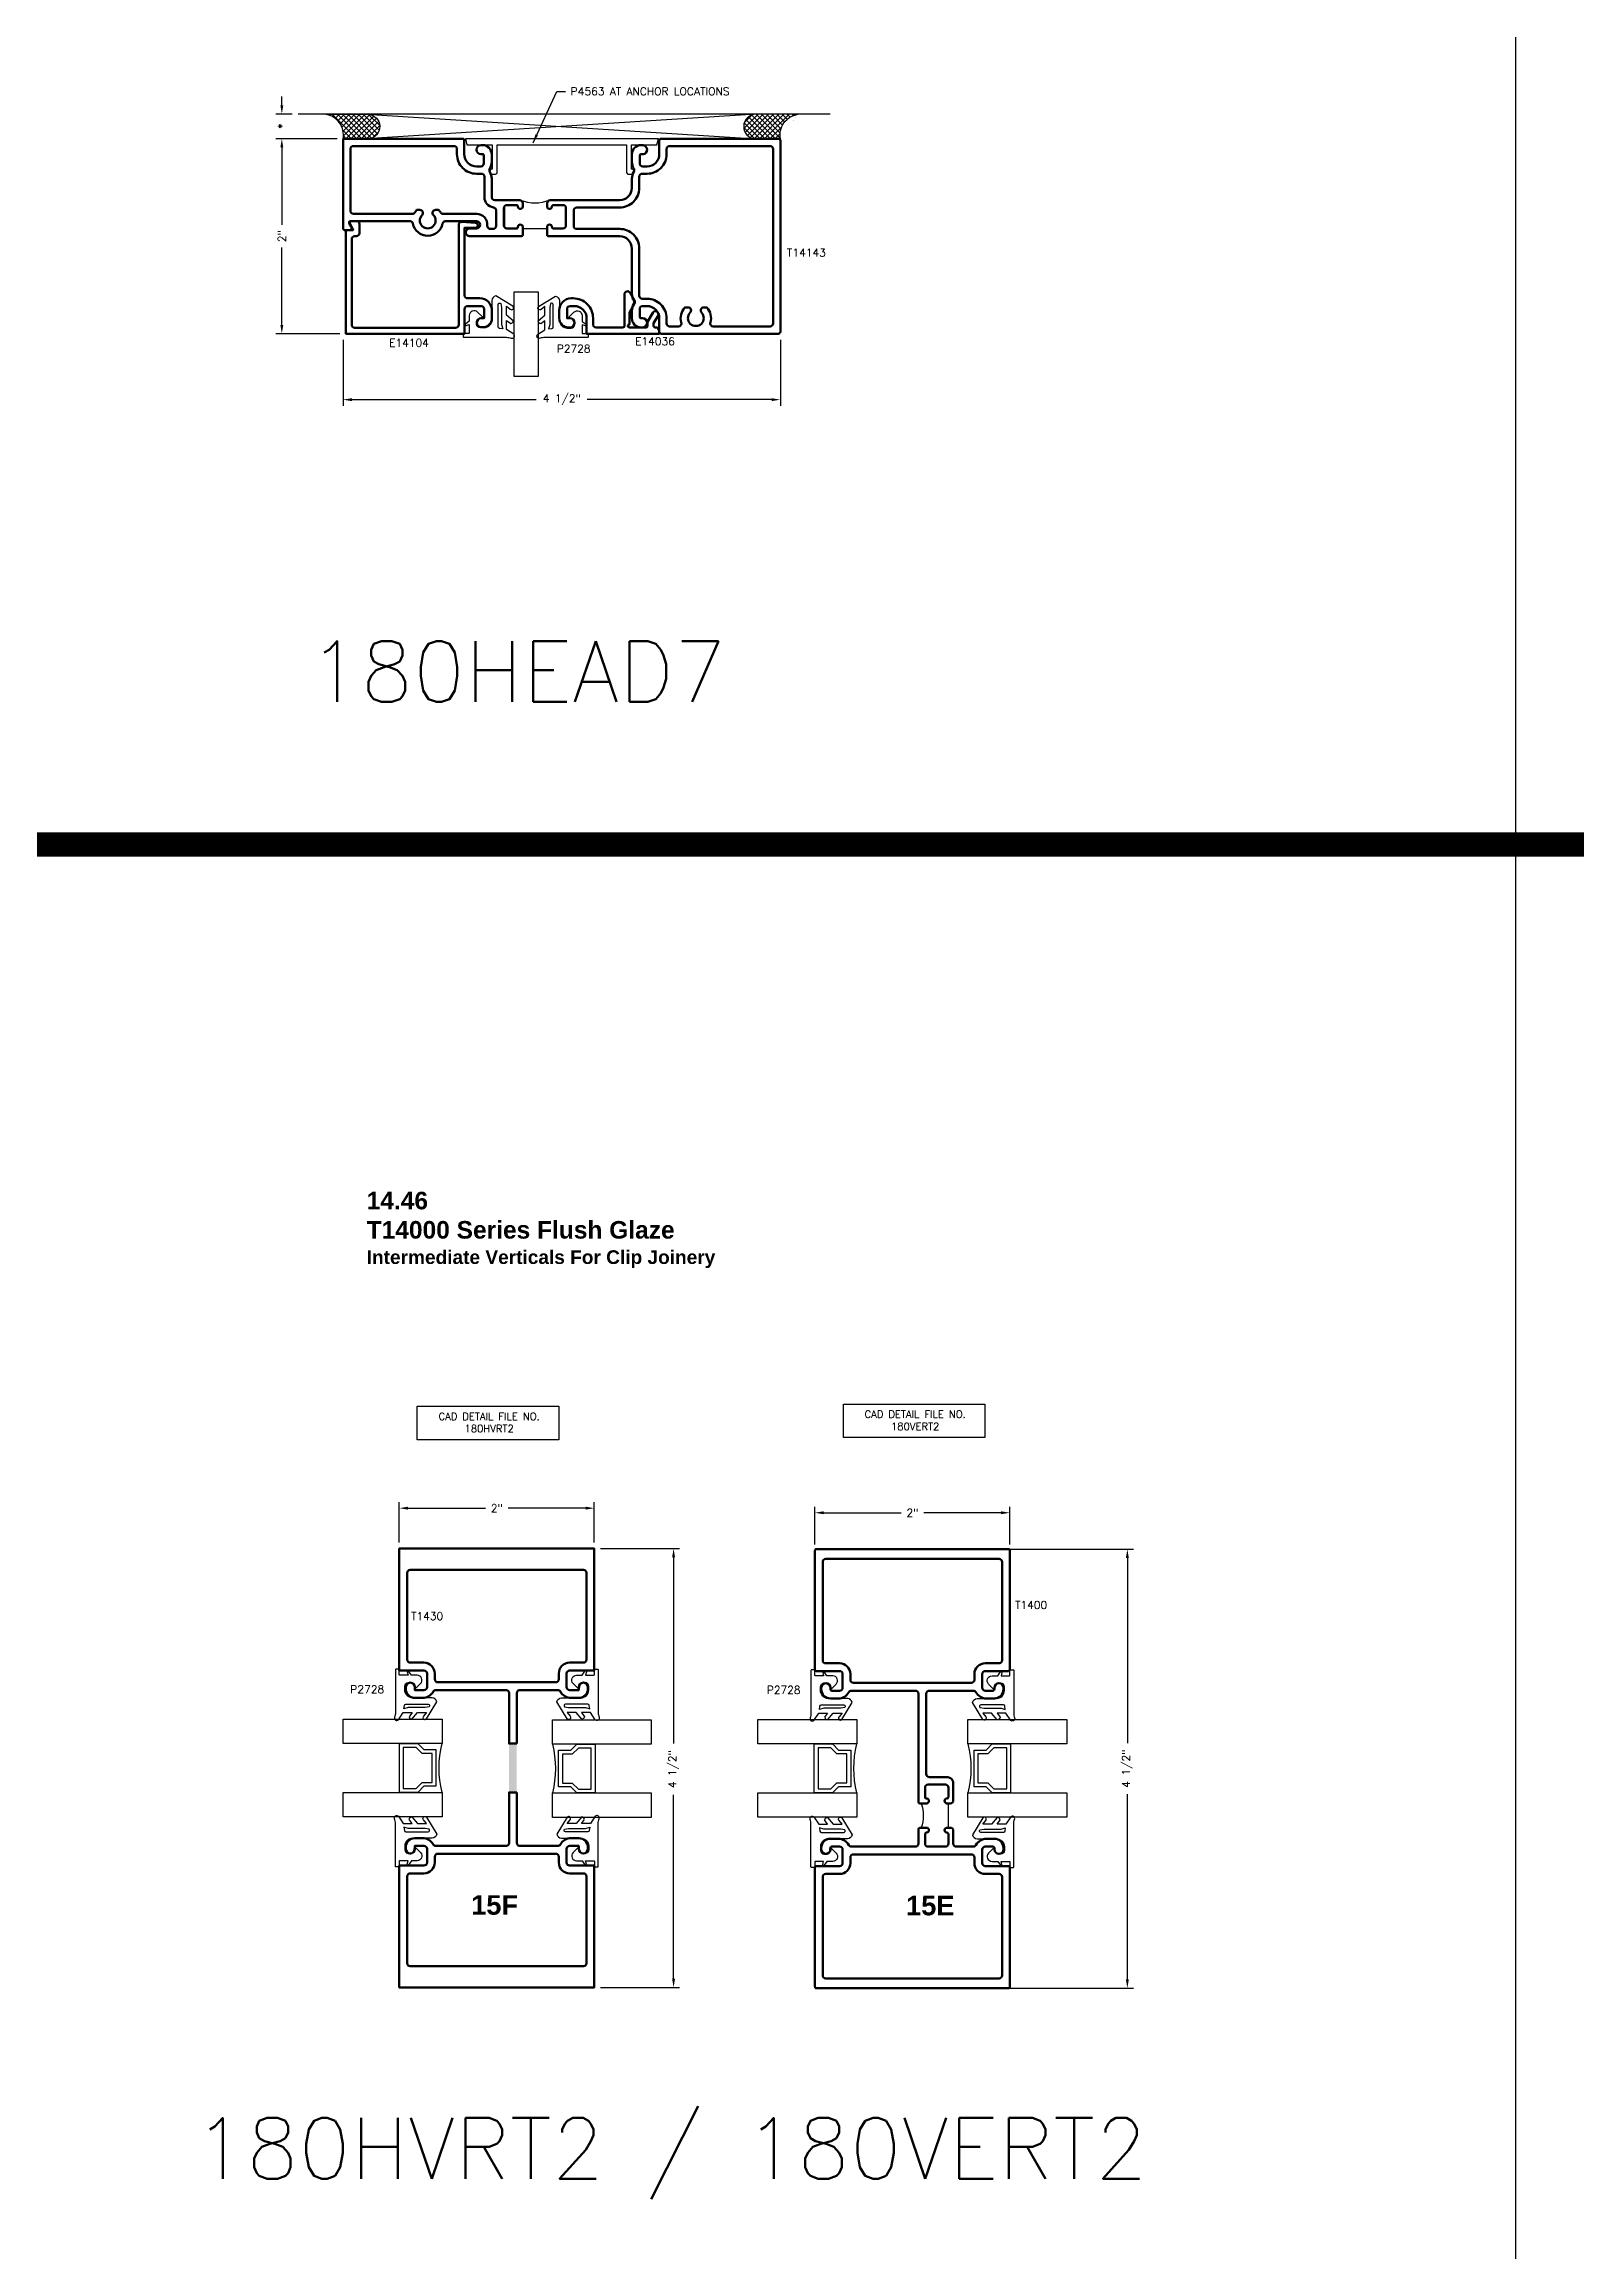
# Model space of a CAD drawing. Extents: x 0 to 152, y -15 to 75.
# Drawn here: x 15.97 to 31.69, y 30.45 to 53.08 of the extents above; entities that cross this region are included whole.
import ezdxf

# ---------------------------------------------------------------- set-up
doc = ezdxf.new("R2010")
doc.units = 0
doc.header["$MEASUREMENT"] = 0
doc.header["$PDMODE"] = 3
doc.layers.get('DEFPOINTS').update_dxf_attribs({"linetype": 'CONTINUOUS'})
for name, color, linetype in [('R-ANNO-DIMS', 3, 'CONTINUOUS'), ('R-ANNO-TEXT', 6, 'CONTINUOUS'), ('R-Det1', 4, 'CONTINUOUS'), ('R-Det2', 2, 'CONTINUOUS'), ('R-DET3', 5, 'CONTINUOUS'), ('R-OTLN', 1, 'CONTINUOUS'), ('R-PAT1', 5, 'CONTINUOUS'), ('TITLE', 7, 'CONTINUOUS')]:
    doc.layers.add(name, color=color, linetype=linetype)
doc.styles.get("Standard").update_dxf_attribs({"font": 'simplex'})
doc.dimstyles.new('1X', dxfattribs={"dimtxt": 0.08, "dimasz": 0.09, "dimexe": 0.0625, "dimexo": 0.0625, "dimgap": 0.062, "dimtad": 0, "dimdec": 5, "dimzin": 4, "dimdsep": 46, "dimlunit": 5, "dimtxsty": 'Standard', "dimcen": 0, "dimclrd": 256, "dimclre": 256, "dimclrt": 256, "dimadec": 0, "dimazin": 1, "dimtfac": 1, "dimtdec": 5, "dimtofl": 0, "dimtmove": 0, "dimatfit": 3, "dimfxl": 1, "dimfrac": 2, "dimtolj": 1, "dimtzin": 4, "dimarcsym": 0})
pattern_1 = [(45, (17.42474, 46.176546), (-0.0265165, 0.0265165), []), (135, (17.42474, 46.176546), (-0.0265165, -0.0265165), [])]

# ---------------------------------------------------------------- blocks, each defined once
blk = doc.blocks.new('*D24')
at = {"layer": 'DEFPOINTS', "color": 0}
for p in [(18.41, 52.114), (19.038, 52.114), (19.067, 50.115)]:
    blk.add_point(p, dxfattribs=at)
at = {"layer": 'R-ANNO-DIMS', "lineweight": -2}
for p, q in [((18.976, 52.114), (18.348, 52.114)), ((18.41, 52.024), (18.41, 51.23)), ((18.41, 50.205), (18.41, 50.999)), ((19.004, 50.115), (18.348, 50.115))]:
    blk.add_line(p, q, dxfattribs=at)
at = {"layer": 'R-ANNO-DIMS'}
for points in [[(18.395, 52.024), (18.425, 52.024), (18.41, 52.114)], [(18.395, 50.205), (18.425, 50.205), (18.41, 50.115)]]:
    blk.add_solid(points, dxfattribs=at)
at = {"layer": 'R-ANNO-DIMS', "insert": (18.41, 51.114), "char_height": 0.08, "attachment_point": 5, "rotation": 90}
blk.add_mtext('\\A1;2"', dxfattribs=at)
blk = doc.blocks.new('*D23')
at = {"layer": 'DEFPOINTS', "color": 0}
for p in [(19.038, 50.115), (23.523, 50.114), (19.038, 49.439)]:
    blk.add_point(p, dxfattribs=at)
at = {"layer": 'R-ANNO-DIMS', "lineweight": -2}
for p, q in [((19.038, 50.052), (19.038, 49.377)), ((23.523, 50.052), (23.523, 49.377)), ((19.128, 49.439), (21.019, 49.439)), ((23.433, 49.439), (21.543, 49.439))]:
    blk.add_line(p, q, dxfattribs=at)
at = {"layer": 'R-ANNO-DIMS'}
for points in [[(19.128, 49.454), (19.128, 49.424), (19.038, 49.439)], [(23.433, 49.454), (23.433, 49.424), (23.523, 49.439)]]:
    blk.add_solid(points, dxfattribs=at)
at = {"layer": 'R-ANNO-DIMS', "insert": (21.281, 49.439), "char_height": 0.08, "attachment_point": 5}
blk.add_mtext('\\A1;4 1/2"', dxfattribs=at)
blk = doc.blocks.new('*D25')
at = {"layer": 'DEFPOINTS', "color": 0}
for p in [(18.577, 52.367), (18.41, 52.114), (19.038, 52.114)]:
    blk.add_point(p, dxfattribs=at)
at = {"layer": 'R-ANNO-DIMS', "lineweight": -2}
for p, q in [((18.41, 52.457), (18.41, 52.547)), ((18.515, 52.367), (18.348, 52.367)), ((18.976, 52.114), (18.348, 52.114)), ((18.41, 52.024), (18.41, 51.934))]:
    blk.add_line(p, q, dxfattribs=at)
at = {"layer": 'R-ANNO-DIMS'}
for points in [[(18.395, 52.457), (18.425, 52.457), (18.41, 52.367)], [(18.395, 52.024), (18.425, 52.024), (18.41, 52.114)]]:
    blk.add_solid(points, dxfattribs=at)
at = {"layer": 'R-ANNO-DIMS', "insert": (18.41, 52.241), "char_height": 0.08, "attachment_point": 5, "rotation": 90}
blk.add_mtext('\\A1;*', dxfattribs=at)
blk = doc.blocks.new('*D41')
at = {"layer": 'DEFPOINTS', "color": 0}
for p in [(21.615, 38.075), (19.615, 37.661), (21.615, 37.661)]:
    blk.add_point(p, dxfattribs=at)
at = {"layer": 'R-ANNO-DIMS', "lineweight": -2}
for p, q in [((19.615, 37.724), (19.615, 38.137)), ((19.705, 38.075), (20.5, 38.075)), ((21.525, 38.075), (20.73, 38.075)), ((21.615, 37.724), (21.615, 38.137))]:
    blk.add_line(p, q, dxfattribs=at)
at = {"layer": 'R-ANNO-DIMS'}
for points in [[(19.705, 38.09), (19.705, 38.06), (19.615, 38.075)], [(21.525, 38.09), (21.525, 38.06), (21.615, 38.075)]]:
    blk.add_solid(points, dxfattribs=at)
at = {"layer": 'R-ANNO-DIMS', "insert": (20.615, 38.075), "char_height": 0.08, "attachment_point": 5}
blk.add_mtext('\\A1;2"', dxfattribs=at)
blk = doc.blocks.new('*D42')
at = {"layer": 'DEFPOINTS', "color": 0}
for p in [(21.615, 37.661), (21.615, 33.161), (22.428, 33.161)]:
    blk.add_point(p, dxfattribs=at)
at = {"layer": 'R-ANNO-DIMS', "lineweight": -2}
for p, q in [((21.677, 37.661), (22.49, 37.661)), ((22.428, 37.571), (22.428, 35.661)), ((22.428, 33.251), (22.428, 35.137)), ((21.677, 33.161), (22.49, 33.161))]:
    blk.add_line(p, q, dxfattribs=at)
at = {"layer": 'R-ANNO-DIMS'}
for points in [[(22.413, 37.571), (22.443, 37.571), (22.428, 37.661)], [(22.413, 33.251), (22.443, 33.251), (22.428, 33.161)]]:
    blk.add_solid(points, dxfattribs=at)
at = {"layer": 'R-ANNO-DIMS', "insert": (22.428, 35.399), "char_height": 0.08, "attachment_point": 5, "rotation": 90}
blk.add_mtext('\\A1;4 1/2"', dxfattribs=at)
blk = doc.blocks.new('P2728 gasket')
at = {"layer": 'R-Det2'}
blk.add_lwpolyline([(86.461, 33.362), (86.567, 33.537, 0.301952), (86.52, 33.577), (86.32, 33.577, -0.414214), (86.24, 33.657), (86.24, 33.695, -0.388879), (86.276, 33.735), (86.292, 33.736, -0.440011), (86.336, 33.696), (86.336, 33.682, 0.668179), (86.353, 33.675), (86.401, 33.724, 0.668179), (86.366, 33.809), (86.307, 33.809), (86.279, 33.849, 0.836323), (86.264, 33.842), (86.273, 33.809), (86.189, 33.809, -0.414214), (86.183, 33.815), (86.183, 33.865, 0.414214), (86.177, 33.871), (86.149, 33.871, 0.414214), (86.143, 33.865), (86.143, 33.427, -0.083245), (86.135, 33.378), (86.135, 33.378)], format="xyb", dxfattribs=at)
at = {"layer": 'R-Det2', "lineweight": 25}
blk.add_lwpolyline([(86.235, 33.499, -0.372312), (86.249, 33.512), (86.48, 33.512, -0.668179), (86.49, 33.486), (86.448, 33.478), (86.274, 33.478), (86.23, 33.465)], format="xyb", close=True, dxfattribs=at)
at = {"layer": 'R-Det2'}
for points in [[(86.174, 33.352), (86.223, 33.426), (86.314, 33.426), (86.283, 33.384)], [(86.313, 33.359), (86.371, 33.426), (86.462, 33.426), (86.431, 33.388)]]:
    blk.add_lwpolyline(points, dxfattribs=at)
at = {"layer": 'R-Det2', "ltscale": 0.1}
for centre, radius, start, end in [((86.157, 33.369), 0.0237, 157.7655, 314.5007), ((86.313, 33.388), 0.0297, 188.4603, 270), ((86.446, 33.375), 0.0199, 139.7022, 319.7022)]:
    blk.add_arc(centre, radius, start, end, dxfattribs=at)
blk = doc.blocks.new('*D146')
at = {"layer": 'DEFPOINTS', "color": 0}
for p in [(25.877, 38.028), (23.877, 37.64), (25.877, 37.64)]:
    blk.add_point(p, dxfattribs=at)
at = {"layer": 'R-ANNO-DIMS', "lineweight": -2}
for p, q in [((23.877, 37.703), (23.877, 38.09)), ((23.967, 38.028), (24.762, 38.028)), ((25.787, 38.028), (24.993, 38.028)), ((25.877, 37.703), (25.877, 38.09))]:
    blk.add_line(p, q, dxfattribs=at)
at = {"layer": 'R-ANNO-DIMS'}
for points in [[(23.967, 38.043), (23.967, 38.013), (23.877, 38.028)], [(25.787, 38.043), (25.787, 38.013), (25.877, 38.028)]]:
    blk.add_solid(points, dxfattribs=at)
at = {"layer": 'R-ANNO-DIMS', "insert": (24.877, 38.028), "char_height": 0.08, "attachment_point": 5}
blk.add_mtext('\\A1;2"', dxfattribs=at)
blk = doc.blocks.new('*D147')
at = {"layer": 'DEFPOINTS', "color": 0}
for p in [(25.8, 37.655), (25.8, 33.155), (27.082, 33.155)]:
    blk.add_point(p, dxfattribs=at)
at = {"layer": 'R-ANNO-DIMS', "lineweight": -2}
for p, q in [((25.862, 37.655), (27.144, 37.655)), ((27.082, 37.565), (27.082, 35.667)), ((27.082, 33.245), (27.082, 35.143)), ((25.862, 33.155), (27.144, 33.155))]:
    blk.add_line(p, q, dxfattribs=at)
at = {"layer": 'R-ANNO-DIMS'}
for points in [[(27.067, 37.565), (27.097, 37.565), (27.082, 37.655)], [(27.067, 33.245), (27.097, 33.245), (27.082, 33.155)]]:
    blk.add_solid(points, dxfattribs=at)
at = {"layer": 'R-ANNO-DIMS', "insert": (27.082, 35.405), "char_height": 0.08, "attachment_point": 5, "rotation": 90}
blk.add_mtext('\\A1;4 1/2"', dxfattribs=at)

msp = doc.modelspace()

# ---------------------------------------------------------------- hatches: boundary and pattern name
at = {"layer": 'R-PAT1'}
h = msp.add_hatch(dxfattribs=at)
h.set_pattern_fill('ANSI37', color=256, scale=0.3, style=0)
h.set_pattern_definition(pattern_1)
edge = h.paths.add_edge_path()
edge.add_line((18.8602577, 52.363921), (19.2889011, 52.363921))
edge.add_arc((19.2889011, 52.2381452), 0.1257757, -87.46272372, 89.9999926, ccw=False)
edge.add_line((19.2944691, 52.1124928), (19.0382786, 52.1140578))
edge.add_arc((18.8277808, 52.1524329), 0.2139673, 349.66809908, 441.2696477)
h = msp.add_hatch(dxfattribs=at)
h.set_pattern_fill('ANSI37', color=256, scale=0.3, style=0)
h.set_pattern_definition(pattern_1)
edge = h.paths.add_edge_path()
edge.add_line((23.7012996, 52.363921), (23.2726562, 52.363921))
edge.add_arc((23.2726562, 52.2381452), 0.1257757, 90.0000074, 267.46272372)
edge.add_line((23.2670882, 52.1124928), (23.5232786, 52.1140578))
edge.add_arc((23.7337765, 52.1524329), 0.2139673, 98.7303523, 190.33190092, ccw=False)
msp.add_hatch(color=256, dxfattribs=at).paths.add_polyline_path([(20.8199471, 35.6613544), (20.7399471, 35.6613544), (20.7399471, 35.1613544), (20.8199471, 35.1613544)])

# ---------------------------------------------------------------- linework, layer by layer
at = {"layer": 'R-ANNO-TEXT'}
for points in [[(19.7995509, 39.1193177), (21.2510309, 39.1193177), (21.2510309, 38.7772549), (19.7995509, 38.7772549)], [(24.168974, 39.1410067), (25.620454, 39.1410067), (25.620454, 38.7989438), (24.168974, 38.7989438)]]:
    msp.add_lwpolyline(points, close=True, dxfattribs=at)
at = {"layer": 'R-Det1', "color": 5}
msp.add_line((24.0334383, 52.3673085), (18.5774383, 52.3673085), dxfattribs=at)
at = {"layer": 'R-Det1'}
msp.add_lwpolyline([(22.2721078, 52.1132102), (21.9461078, 52.1132102), (20.6181078, 52.1132102), (20.2921078, 52.1132102), (20.3087078, 52.0512102), (20.5681078, 52.0512102), (20.5681078, 51.8022102, 1), (20.5681078, 51.7522102), (20.6031078, 51.7522102, 0.4133333333), (20.6181078, 51.7672102), (20.6181078, 52.0512102), (21.9461078, 52.0512102), (21.9461078, 51.7672102, 0.4133333333), (21.9611078, 51.7522102), (21.9961078, 51.7522102, 1), (21.9961078, 51.8022102), (21.9961078, 52.0512102), (22.2555078, 52.0512102), (22.2721078, 52.1132102)], format="xyb", close=True, dxfattribs=at)
at = {"layer": 'R-Det1', "lineweight": 50}
for points in [[(20.439722, 50.4785568, -0.4144), (20.564722, 50.3535568), (20.564722, 50.2735568, -0.4139789032), (20.471722, 50.1805568), (20.455222, 50.1805568, -1), (20.455222, 50.2735568), (20.484722, 50.2735568), (20.484722, 50.3675568, 0.4129032258), (20.453722, 50.3985568), (20.314722, 50.3985568, 0.4129032258), (20.283722, 50.3675568), (20.283722, 50.1145568), (19.066622, 50.1145568), (19.066622, 51.1765568), (19.141622, 51.1765568), (19.109022, 51.2469568, -0.5484584395), (19.123622, 51.2695568), (19.176622, 51.2695568, -0.4133333333), (19.206622, 51.2395568), (19.206622, 51.1765568), (19.206622, 51.1455568, -0.4129032258), (19.175622, 51.1145568), (19.156622, 51.1145568, 0.4133333333), (19.126622, 51.0845568), (19.126622, 50.2075568, 0.4129032258), (19.157622, 50.1765568), (20.192722, 50.1765568, 0.4129032258), (20.223722, 50.2075568), (20.223722, 51.2307568, -0.4379270187), (20.257222, 51.2616568), (20.397522, 51.2504568, -0.963981017), (20.395622, 51.2005568), (20.283722, 51.2005568), (20.283722, 50.5095568, 0.4129032258), (20.314722, 50.4785568), (20.439722, 50.4785568)], [(22.2683307, 50.2995207), (22.2232786, 50.2215097), (22.2232786, 50.1950578, 0.4142135624), (22.2382786, 50.1800578), (22.2523918, 50.1800578, -0.2678077575), (22.2653782, 50.1725647), (22.2812786, 50.1450578), (22.2812786, 50.1140578), (21.5362786, 50.1140578), (21.5362786, 50.2730578, 0.4142135624), (21.4112786, 50.3980578), (21.3662786, 50.3980578, 0.4129032258), (21.3352786, 50.3670578), (21.3352786, 50.2730578), (21.3647786, 50.2730578, -1), (21.3647786, 50.1800578), (21.3482786, 50.1800578, -0.4150537634), (21.2552786, 50.2730578), (21.2552786, 50.3530578, -0.4120367457), (21.3792786, 50.4780578), (21.3972786, 50.4780578, -0.4142135624), (21.6022786, 50.2730578), (21.6022786, 50.2110578, 0.4142135624), (21.6332786, 50.1800578), (21.9092786, 50.1800578, 0.4142135624), (21.9242786, 50.1950578), (21.9242786, 50.5185578, -0.7660915713), (21.9820786, 50.5340578), (22.0272786, 50.4557578, -0.2613254343), (22.0266786, 50.4236578), (21.9742786, 50.3328578), (21.9742786, 50.2110578, 0.4133333333), (21.9592786, 50.1960578), (21.9592786, 50.1950578, 0.4133333333), (21.9742786, 50.1800578), (22.1462786, 50.1800578, 0.4142135624), (22.1612786, 50.1950578), (22.1612786, 50.2380578), (22.2146307, 50.3305207, -1)]]:
    msp.add_lwpolyline(points, format="xyb", close=True, dxfattribs=at)
at = {"layer": 'R-Det2'}
for points in [[(20.79116, 50.5425187), (20.79116, 49.6799254), (21.04116, 49.6799254), (21.04116, 50.5425187), (20.79116, 50.5425187)], [(19.6552074, 35.2019242), (19.7866389, 35.2019242), (19.8486389, 35.2639242), (19.9502074, 35.2639242), (19.9502074, 35.5599242), (19.8486389, 35.5599242), (19.7866389, 35.6219242), (19.6552074, 35.6219242), (19.6552074, 35.2019242)], [(21.5826489, 35.6154697), (21.4512174, 35.6154697), (21.3892174, 35.5534697), (21.2876489, 35.5534697), (21.2876489, 35.2574697), (21.3892174, 35.2574697), (21.4512174, 35.1954697), (21.5826489, 35.1954697), (21.5826489, 35.6154697)], [(23.9094936, 35.197739), (24.040925, 35.197739), (24.102925, 35.259739), (24.2044936, 35.259739), (24.2044936, 35.555739), (24.102925, 35.555739), (24.040925, 35.617739), (23.9094936, 35.617739), (23.9094936, 35.197739)], [(25.8442618, 35.617739), (25.7128304, 35.617739), (25.6508304, 35.555739), (25.5492618, 35.555739), (25.5492618, 35.259739), (25.6508304, 35.259739), (25.7128304, 35.197739), (25.8442618, 35.197739), (25.8442618, 35.617739)]]:
    msp.add_lwpolyline(points, dxfattribs=at)
for points in [[(20.0532075, 35.1619242), (20.0532074, 34.9119242), (19.0391237, 34.9119242), (19.0391237, 35.1619242), (19.6152074, 35.1619242), (19.6152074, 35.6619242), (19.0391237, 35.6619242), (19.0391237, 35.9119242), (20.0532074, 35.9119242), (20.0532074, 35.6619242), (19.6152074, 35.6619242), (19.8032074, 35.6619242), (19.8652074, 35.5999242), (19.9902074, 35.5999242), (19.9902074, 35.2239242), (19.8652074, 35.2239242), (19.8032074, 35.1619242), (19.6152074, 35.1619242), (20.0532074, 35.1619242, -0.1233101835), (20.0532074, 35.6619242, 0.8755579354)], [(21.1846488, 35.6554697), (21.1846489, 35.9054697), (22.1987326, 35.9054697), (22.1987326, 35.6554697), (21.6226489, 35.6554697), (21.6226489, 35.1554697), (22.1987326, 35.1554697), (22.1987326, 34.9054697), (21.1846489, 34.9054697), (21.1846489, 35.1554697), (21.6226489, 35.1554697), (21.4346489, 35.1554697), (21.3726489, 35.2174697), (21.2476489, 35.2174697), (21.2476489, 35.5934697), (21.3726489, 35.5934697), (21.4346489, 35.6554697), (21.6226489, 35.6554697), (21.1846489, 35.6554697, -0.1233101835), (21.1846489, 35.1554697, 0.8755579354)], [(24.3074936, 35.157739), (24.3074936, 34.907739), (23.2934098, 34.907739), (23.2934098, 35.157739), (23.8694936, 35.157739), (23.8694936, 35.657739), (23.2934098, 35.657739), (23.2934098, 35.907739), (24.3074936, 35.907739), (24.3074936, 35.657739), (23.8694936, 35.657739), (24.0574936, 35.657739), (24.1194936, 35.595739), (24.2444936, 35.595739), (24.2444936, 35.219739), (24.1194936, 35.219739), (24.0574936, 35.157739), (23.8694936, 35.157739), (24.3074936, 35.157739, -0.1233101835), (24.3074936, 35.657739, 0.8755579354)], [(25.4462618, 35.657739), (25.4462618, 35.907739), (26.4603456, 35.907739), (26.4603456, 35.657739), (25.8842618, 35.657739), (25.8842618, 35.157739), (26.4603456, 35.157739), (26.4603456, 34.907739), (25.4462618, 34.907739), (25.4462618, 35.157739), (25.8842618, 35.157739), (25.6962618, 35.157739), (25.6342618, 35.219739), (25.5092618, 35.219739), (25.5092618, 35.595739), (25.6342618, 35.595739), (25.6962618, 35.657739), (25.8842618, 35.657739), (25.4462618, 35.657739, -0.1233101835), (25.4462618, 35.157739, 0.8755579354)]]:
    msp.add_lwpolyline(points, format="xyb", dxfattribs=at)
at = {"layer": 'R-DET3'}
for p, q in [((19.2732786, 52.3640578), (23.2732786, 52.1140578)), ((23.2732786, 52.3640578), (19.2732786, 52.1140578))]:
    msp.add_line(p, q, dxfattribs=at)
at = {"layer": 'R-OTLN', "lineweight": 50}
for points in [[(20.8807826, 51.2090578), (20.8807826, 51.1240578), (20.8707826, 51.1140578), (20.3376626, 51.1140578, -0.4142135624), (20.2976626, 51.1540578, -0.4142135624), (20.3376626, 51.1940578), (20.4056626, 51.1940578, 0.4142135624), (20.4426626, 51.2310578), (20.4426626, 51.2325568, 0.4142135624), (20.4056626, 51.2695568), (20.0896658, 51.2695568, 0.3577911887), (20.0592618, 51.2446062, -0.8206356711), (19.7532835, 51.2446062, 0.3577911887), (19.7228795, 51.2695568), (19.1151136, 51.2695568, 0.5773640241), (19.1021226, 51.2470568), (19.1312786, 51.1965578), (19.1112786, 51.1765568), (19.0582786, 51.1765568, -0.4142135624), (19.0382786, 51.1965568), (19.0382786, 52.0940578, -0.4142135624), (19.0582786, 52.1140578), (20.2612786, 52.1140578, -0.4142135624), (20.2812786, 52.0940578), (20.2812786, 51.9550578, 0.4142135624), (20.4062786, 51.8300578), (20.4512796, 51.8300578, 0.4142135624), (20.4822796, 51.8610578), (20.4822796, 51.9400578, 0.4142135624), (20.4672796, 51.9550578), (20.4527786, 51.9550578, -1), (20.4527786, 52.0480578), (20.4692796, 52.0480578, -0.4142135624), (20.5622796, 51.9550578), (20.5622796, 51.874664, -0.1433240595), (20.5425565, 51.8072712, 0.2926598756), (20.5425565, 51.7738444, -0.1433240595), (20.5622796, 51.7064516), (20.5622796, 51.5150578, 0.4142135624), (20.5932796, 51.4840578), (20.8497826, 51.4840578, -0.4142135624), (20.8807826, 51.4530578), (20.8807826, 51.4190578, -0.4142135624), (20.8557826, 51.3940578, -0.4142135624), (20.8307826, 51.4190578, 0.4142135624), (20.8157826, 51.4340578), (20.7187826, 51.4340578, 0.4142135624), (20.6877826, 51.4030578), (20.6877826, 51.2250578, 0.4142135624), (20.7187826, 51.1940578), (20.8157826, 51.1940578, 0.4142135624), (20.8307826, 51.2090578, -0.4142135624), (20.8557826, 51.2340578, -0.4142135624), (20.8807826, 51.2090578)], [(21.1307826, 51.2090578, -0.4142135624), (21.1557826, 51.2340578, -0.4142135624), (21.1807826, 51.2090578, 0.4142135624), (21.1957826, 51.1940578), (21.2927826, 51.1940578, 0.4142135624), (21.3237826, 51.2250578), (21.3237826, 51.4030578, 0.4142135624), (21.2927826, 51.4340578), (21.1957826, 51.4340578, 0.4142135624), (21.1807826, 51.4190578, -0.4142135624), (21.1557826, 51.3940578, -0.4142135624), (21.1307826, 51.4190578), (21.1307826, 51.4530578, -0.4142135624), (21.1617826, 51.4840578), (21.8752776, 51.4840578, 0.4142135624), (22.0002776, 51.6090578), (22.0002776, 51.7064516, -0.1433240595), (22.0200008, 51.7738444, 0.2926598756), (22.0200008, 51.8072712, -0.1433240595), (22.0002776, 51.874664), (22.0002776, 51.9550579, -0.4142132454), (22.0932786, 52.0480588), (22.1157786, 52.0480578, -0.8637118889), (22.1157786, 51.9550578), (22.0952771, 51.9550571, 0.4142026818), (22.0802776, 51.9400571), (22.0802776, 51.8610578, 0.4142135624), (22.1112776, 51.8300578), (22.1562786, 51.8300578, 0.4142135624), (22.2812786, 51.9550578), (22.2812786, 52.0940578, -0.4142135624), (22.3012786, 52.1140578), (23.5032786, 52.1140578, -0.4142135624), (23.5232786, 52.0940578), (23.5232786, 50.1340578, -0.4142135624), (23.5032786, 50.1140578), (22.3012786, 50.1140578, -0.4142135624), (22.2812786, 50.1340578), (22.2812786, 50.2730578, 0.4142135624), (22.1562786, 50.3980578), (22.1112776, 50.3980578, 0.4142135624), (22.0802776, 50.3670578), (22.0802776, 50.2880588, 0.4142135624), (22.0952776, 50.2730588), (22.1097786, 50.2730588, -1), (22.1097786, 50.1800588), (22.0932786, 50.1800578, -0.4142198612), (22.0002776, 50.2730588), (22.0002776, 50.3534516, -0.1433240595), (22.0200008, 50.4208444, 0.2926598756), (22.0200008, 50.4542712, -0.1433240595), (22.0002776, 50.521664), (22.0002776, 50.9890578, 0.4142135624), (21.8752776, 51.1140578), (21.1407826, 51.1140578), (21.1307826, 51.1240578)], [(19.9646725, 51.3311575, -0.6757771741), (19.9872726, 51.3840578), (20.0178461, 51.3840578, -0.0516171452), (20.037809, 51.3588935, 0.2562196458), (20.0639497, 51.3445568), (20.4116626, 51.3445568), (20.4056626, 51.3445568, -0.4400853749), (20.517234, 51.2227674, 0.4400853749), (20.5481154, 51.1890578), (20.5768826, 51.1890578, 0.4142135624), (20.6078826, 51.2200578), (20.6078826, 51.3790426, 0.3794949899), (20.5805929, 51.4098198, -0.3794949899), (20.4872796, 51.5150578), (20.4872796, 51.7240578, 0.4142135624), (20.4562796, 51.7550578), (20.4062786, 51.7550578, -0.4142135624), (20.2062786, 51.9550578), (20.2062786, 52.0080578, 0.4142135624), (20.1752786, 52.0390578), (19.1442786, 52.0390578, 0.4142135624), (19.1132786, 52.0080578), (19.1132786, 51.3755568, 0.4142135624), (19.1442786, 51.3445568), (19.7485956, 51.3445568, 0.2562196458), (19.7747363, 51.3588935, -0.0516171452), (19.7946992, 51.3840578), (19.8252726, 51.3840578, -0.6757771741), (19.8478728, 51.3311575, 2.3476027329)], [(22.3562786, 51.9550578, -0.4142135624), (22.1562786, 51.7550578), (22.1062776, 51.7550578, 0.4142135624), (22.0752776, 51.7240578), (22.0752776, 51.6090578, -0.4142135624), (21.8752776, 51.4090578), (21.4348826, 51.4090578, 0.4142135624), (21.4038826, 51.3780578), (21.4038826, 51.2200578, 0.4142135624), (21.4348826, 51.1890578), (21.8752776, 51.1890578, -0.4142135624), (22.0752776, 50.9890578), (22.0752776, 50.5040578, 0.4142135624), (22.1062776, 50.4730578), (22.1562786, 50.4730578, -0.4142135624), (22.3562786, 50.2730578), (22.3562786, 50.2200578, 0.4142135624), (22.3872786, 50.1890578), (22.4775498, 50.1890578, 0.5046141751), (22.5071787, 50.2291755, -0.2746427098), (22.5446767, 50.3840578), (22.5759045, 50.3840578, -0.6627717165), (22.5981509, 50.3314685, 2.3639448585), (22.7144064, 50.3314685, -0.6627717165), (22.7366528, 50.3840578), (22.7678806, 50.3840578, -0.2746427098), (22.8053786, 50.2291755, 0.5046141751), (22.8350075, 50.1890578), (23.4172786, 50.1890578, 0.4142135624), (23.4482786, 50.2200578), (23.4482786, 52.0080578, 0.4142135624), (23.4172786, 52.0390578), (22.3872786, 52.0390578, 0.4142135624), (22.3562786, 52.0080578)], [(20.8199471, 35.6613544), (20.7399471, 35.6613544), (20.7399471, 36.1793544, 0.4129032258), (20.7089471, 36.2103544), (19.9901471, 36.2103544, 0.2696461314), (19.9630471, 36.1944544, -0.2724284286), (19.8539471, 36.1303544), (19.7739471, 36.1303544, -0.4150537634), (19.6809471, 36.2233544), (19.6809471, 36.2398544, -1), (19.7739471, 36.2398544), (19.7739471, 36.2103544), (19.8679471, 36.2103544, 0.4129032258), (19.8989471, 36.2413544), (19.8989471, 36.3803544, 0.4129032258), (19.8679471, 36.4113544), (19.6149471, 36.4113544), (19.6149471, 37.6613544), (21.6149471, 37.6613544), (21.6149471, 36.4113544), (21.3619471, 36.4113544, 0.4129032258), (21.3309471, 36.3803544), (21.3309471, 36.2413544, 0.4129032258), (21.3619471, 36.2103544), (21.4559471, 36.2103544), (21.4559471, 36.2398544, -1), (21.5489471, 36.2398544), (21.5489471, 36.2233544, -0.4139789032), (21.4559471, 36.1303544), (21.3759471, 36.1303544, -0.2718429418), (21.2667471, 36.1944544, 0.2696461314), (21.2396471, 36.2103544), (20.8509471, 36.2103544, 0.4129032258), (20.8199471, 36.1793544), (20.8199471, 36.1793544)], [(25.0196953, 35.3482762), (25.0196953, 36.1730262), (25.0196953, 36.1730262, -0.4129032258), (25.0506953, 36.2040262), (25.5019953, 36.2040262, -0.2696461314), (25.5290953, 36.1881262, 0.2724284286), (25.6381953, 36.1240262), (25.7181953, 36.1240262, 0.4139789032), (25.8111953, 36.2170262), (25.8111953, 36.2335262, 1), (25.7181953, 36.2335262), (25.7181953, 36.2190262, -0.4142135624), (25.7031953, 36.2040262), (25.6241953, 36.2040262, -0.4129032258), (25.5931953, 36.2350262), (25.5931953, 36.3740262, -0.4129032258), (25.6241953, 36.4050262), (25.8621953, 36.4050262, 0.4142135624), (25.8771953, 36.4200262), (25.8771953, 37.6400262, 0.4142135624), (25.8621953, 37.6550262), (23.8921953, 37.6550262, 0.4142135624), (23.8771953, 37.6400262), (23.8771953, 36.4200262, 0.4142135624), (23.8921953, 36.4050262), (24.1301953, 36.4050262, -0.4129032258), (24.1611953, 36.3740262), (24.1611953, 36.2350262, -0.4129032258), (24.1301953, 36.2040262), (24.0511953, 36.2040262, -0.4142135624), (24.0361953, 36.2190262), (24.0361953, 36.2335262, 1), (23.9431953, 36.2335262), (23.9431953, 36.2170262, 0.4129032258), (24.0361953, 36.1240262), (24.1161953, 36.1240262, 0.2718429418), (24.2253953, 36.1881262, -0.2696461314), (24.2524953, 36.2040262), (24.9086953, 36.2040262, -0.4129032258), (24.9396953, 36.1730262), (24.9396953, 35.0590262), (24.9496953, 35.0490262), (25.0066953, 35.0490262), (25.0216953, 35.0490262, 0.4142135624), (25.0466953, 35.0740262, 0.4142135624), (25.0216953, 35.0990262, -0.4142135624), (25.0066953, 35.1140262), (25.0066953, 35.2110262, -0.4142135624), (25.0376953, 35.2420262), (25.2156953, 35.2420262, -0.4142135624), (25.2466953, 35.2110262), (25.2466953, 35.1140262, -0.4142135624), (25.2316953, 35.0990262, 0.4142135624), (25.2066953, 35.0740262, 0.4142135624), (25.2316953, 35.0490262), (25.2656953, 35.0490262, 0.4142135624), (25.2966953, 35.0800262), (25.2966953, 35.2550262, 0.4142135624), (25.2346953, 35.3170262), (25.0509453, 35.3170262, -0.4142135624)], [(19.9789471, 36.3803544), (19.9789471, 36.3213544, 0.4129032258), (20.0099471, 36.2903544), (21.2199471, 36.2903544, 0.4129032258), (21.2509471, 36.3213544), (21.2509471, 36.3803544, -0.4144144144), (21.3619471, 36.4913544), (21.5039471, 36.4913544, 0.4129032258), (21.5349471, 36.5223544), (21.5349471, 37.4123544, 0.4129032258), (21.5039471, 37.4433544), (19.7259471, 37.4433544, 0.4129032258), (19.6949471, 37.4123544), (19.6949471, 36.5223544, 0.4129032258), (19.7259471, 36.4913544), (19.8679471, 36.4913544, -0.4144144144), (19.9789471, 36.3803544)], [(24.2411953, 36.3740262), (24.2411953, 36.3150262, 0.4129032258), (24.2721953, 36.2840262), (25.4821953, 36.2840262, 0.4129032258), (25.5131953, 36.3150262), (25.5131953, 36.3740262, -0.4144144144), (25.6241953, 36.4850262), (25.7661953, 36.4850262, 0.4129032258), (25.7971953, 36.5160262), (25.7971953, 37.5240262, 0.4129032258), (25.7661953, 37.5550262), (23.9881953, 37.5550262, 0.4129032258), (23.9571953, 37.5240262), (23.9571953, 36.5160262, 0.4129032258), (23.9881953, 36.4850262), (24.1301953, 36.4850262, -0.4144144144), (24.2411953, 36.3740262)], [(25.7661953, 37.5550262, -0.4129032258), (25.7971953, 37.5240262), (25.7971953, 36.5160262, -0.4129032258), (25.7661953, 36.4850262), (25.6241953, 36.4850262, 0.4144144144), (25.5131953, 36.3740262), (25.5131953, 36.3150262, -0.4129032258), (25.4821953, 36.2840262), (24.2721953, 36.2840262, -0.4129032258), (24.2411953, 36.3150262), (24.2411953, 36.3740262), (24.2411953, 36.3740262, 0.4144144144), (24.1301953, 36.4850262), (23.9881953, 36.4850262, -0.4129032258), (23.9571953, 36.5160262), (23.9571953, 37.5240262, -0.4129032258), (23.9881953, 37.5550262)], [(20.8199471, 35.1613544), (20.8199471, 34.6433544, 0.4129032258), (20.8509471, 34.6123544), (21.2396471, 34.6123544, 0.2751381828), (21.2667471, 34.6282544, -0.2718429418), (21.3759471, 34.6923544), (21.4559471, 34.6923544, -0.4129032258), (21.5489471, 34.5993544), (21.5489471, 34.5828544, -1), (21.4559471, 34.5828544), (21.4559471, 34.6123544), (21.3619471, 34.6123544, 0.4129032258), (21.3309471, 34.5813544), (21.3309471, 34.4423544, 0.4129032258), (21.3619471, 34.4113544), (21.6149471, 34.4113544), (21.6149471, 33.1613544), (19.6149471, 33.1613544), (19.6149471, 34.4113544), (19.8679471, 34.4113544, 0.4129032258), (19.8989471, 34.4423544), (19.8989471, 34.5813544, 0.4129032258), (19.8679471, 34.6123544), (19.7739471, 34.6123544), (19.7739471, 34.5828544, -1), (19.6809471, 34.5828544), (19.6809471, 34.5993544, -0.4139789032), (19.7739471, 34.6923544), (19.8539471, 34.6923544, -0.2724284286), (19.9630471, 34.6282544, 0.2696461314), (19.9901471, 34.6123544), (20.7089471, 34.6123544, 0.4129032258), (20.7399471, 34.6433544), (20.7399471, 35.1613544)], [(24.9496953, 34.7990262), (25.0066953, 34.7990262), (25.0216953, 34.7990262, -0.4142135624), (25.0466953, 34.7740262, -0.4142135624), (25.0216953, 34.7490262, 0.4142135624), (25.0066953, 34.7340262), (25.0066953, 34.6370262, 0.4142135624), (25.0376953, 34.6060262), (25.2156953, 34.6060262, 0.4142135624), (25.2466953, 34.6370262), (25.2466953, 34.7340262, 0.4142135624), (25.2316953, 34.7490262, -0.4142135624), (25.2066953, 34.7740262, -0.4142135624), (25.2316953, 34.7990262), (25.2656953, 34.7990262, -0.4142135624), (25.2966953, 34.7680262), (25.2966953, 34.6370262, 0.4142135624), (25.3276953, 34.6060262), (25.5019953, 34.6060262, 0.2696461314), (25.5290953, 34.6219262, -0.2724284286), (25.6381953, 34.6860262), (25.7181953, 34.6860262, -0.4150537634), (25.8111953, 34.5930262), (25.8111953, 34.5765262, -1), (25.7181953, 34.5765262), (25.7181953, 34.5910262, 0.4142135624), (25.7031953, 34.6060262), (25.6241953, 34.6060262, 0.4129032258), (25.5931953, 34.5750262), (25.5931953, 34.4360262, 0.4129032258), (25.6241953, 34.4050262), (25.8621953, 34.4050262, -0.4142135624), (25.8771953, 34.3900262), (25.8771953, 33.1700262, -0.4142135624), (25.8621953, 33.1550262), (23.8921953, 33.1550262, -0.4142135624), (23.8771953, 33.1700262), (23.8771953, 34.3900262, -0.4142135624), (23.8921953, 34.4050262), (24.1301953, 34.4050262, 0.4129032258), (24.1611953, 34.4360262), (24.1611953, 34.5750262, 0.4129032258), (24.1301953, 34.6060262), (24.0511953, 34.6060262, 0.4142135624), (24.0361953, 34.5910262), (24.0361953, 34.5765262, -1), (23.9431953, 34.5765262), (23.9431953, 34.5930262, -0.4139789032), (24.0361953, 34.6860262), (24.1161953, 34.6860262, -0.2718429418), (24.2253953, 34.6219262, 0.2696461314), (24.2524953, 34.6060262), (24.9086953, 34.6060262, 0.4142135624), (24.9396953, 34.6370262), (24.9396953, 34.7890262)], [(19.8679471, 34.3313544), (19.7259471, 34.3313544, 0.4129032258), (19.6949471, 34.3003544), (19.6949471, 33.4103544, 0.4129032258), (19.7259471, 33.3793544), (21.5039471, 33.3793544, 0.4129032258), (21.5349471, 33.4103544), (21.5349471, 34.3003544, 0.4129032258), (21.5039471, 34.3313544), (21.3619471, 34.3313544, -0.4144144144), (21.2509471, 34.4423544), (21.2509471, 34.5013544, 0.4129032258), (21.2199471, 34.5323544), (20.0099471, 34.5323544, 0.4129032258), (19.9789471, 34.5013544), (19.9789471, 34.4423544, -0.4144144144), (19.8679471, 34.3313544)], [(25.6241953, 34.3250262), (25.7661953, 34.3250262, -0.4129032258), (25.7971953, 34.2940262), (25.7971953, 33.2860262, -0.4129032258), (25.7661953, 33.2550262), (23.9881953, 33.2550262, -0.4129032258), (23.9571953, 33.2860262), (23.9571953, 34.2940262, -0.4129032258), (23.9881953, 34.3250262), (24.1301953, 34.3250262, 0.4144144144), (24.2411953, 34.4360262), (24.2411953, 34.4950262, -0.4129032258), (24.2721953, 34.5260262), (25.4821953, 34.5260262, -0.4129032258), (25.5131953, 34.4950262), (25.5131953, 34.4360262, 0.4144144144), (25.6241953, 34.3250262)]]:
    msp.add_lwpolyline(points, format="xyb", close=True, dxfattribs=at)
at = {"layer": 'R-PAT1'}
for points in [[(18.8602577, 52.363921), (19.2889011, 52.363921, -0.9780995873), (19.2944691, 52.1124928), (19.0382786, 52.1140578, 0.4224245011), (18.8602577, 52.363921, 1.1845073301)], [(23.7012996, 52.363921), (23.2726562, 52.363921, 0.9780995873), (23.2670882, 52.1124928), (23.5232786, 52.1140578, -0.4224245011), (23.7012996, 52.363921, -1.1845073301)]]:
    msp.add_lwpolyline(points, format="xyb", dxfattribs=at)
for points in [[(21.3187826, 51.2090578), (21.3187826, 51.4190578, 0.4142135624), (21.3037826, 51.4340578), (21.1957826, 51.4340578, 0.4142135624), (21.1807826, 51.4190578, -0.4142135624), (21.1557826, 51.3940578, -0.4142135624), (21.1307826, 51.4190578), (21.1307826, 51.4530578, -0.3026074371), (21.1498419, 51.4816659, -0.2003205128), (20.8617234, 51.4816659, -0.3026074371), (20.8807826, 51.4530578), (20.8807826, 51.4190578, -0.4142135624), (20.8557826, 51.3940578, -0.4142135624), (20.8307826, 51.4190578, 0.4142135624), (20.8157826, 51.4340578), (20.7077826, 51.4340578, 0.4142135624), (20.6927826, 51.4190578), (20.6927826, 51.2090578, 0.4142135624), (20.7077826, 51.1940578), (20.8157826, 51.1940578, 0.4142135624), (20.8307826, 51.2090578, -0.4142135624), (20.8557826, 51.2340578, -0.4142135624), (20.8807826, 51.2090578), (20.8807826, 51.1940578), (21.1307826, 51.1940578), (21.1307826, 51.2090578, -0.4142135624), (21.1557826, 51.2340578, -0.4142135624), (21.1807826, 51.2090578, 0.4142135624), (21.1957826, 51.1940578), (21.3037826, 51.1940578, 0.4142135624)], [(25.2466953, 34.6370262), (25.2466953, 34.7340262, 0.4142135624), (25.2316953, 34.7490262, -0.4142135624), (25.2066953, 34.7740262, -0.4142135624), (25.2316953, 34.7990262, 0.4142135624), (25.2466953, 34.8140262), (25.2466953, 35.0340262, 0.4142135624), (25.2316953, 35.0490262, -0.4142135624), (25.2066953, 35.0740262, -0.4142135624), (25.2316953, 35.0990262, 0.4142135624), (25.2466953, 35.1140262), (25.2466953, 35.2110262, 0.4142135624), (25.2156953, 35.2420262), (25.0376953, 35.2420262, 0.4142135624), (25.0066953, 35.2110262), (25.0066953, 35.1140262, 0.4142135624), (25.0216953, 35.0990262, -0.4142135624), (25.0466953, 35.0740262, -0.4142135624), (25.0216953, 35.0490262), (24.9876953, 35.0490262), (24.9664379, 35.0490262, -0.172059087), (24.9664379, 34.7990262), (24.9876953, 34.7990262), (25.0216953, 34.7990262, -0.4142135624), (25.0466953, 34.7740262, -0.4142135624), (25.0216953, 34.7490262, 0.4142135624), (25.0066953, 34.7340262), (25.0066953, 34.6370262, 0.4142135624), (25.0376953, 34.6060262), (25.2156953, 34.6060262, 0.4142135624)]]:
    msp.add_lwpolyline(points, format="xyb", close=True, dxfattribs=at)
at = {"layer": 'TITLE'}
msp.add_line((31.062889, 74.8789502), (31.062889, -0.1210498), dxfattribs=at)
at = {"layer": 'TITLE', "const_width": 0.25}
msp.add_lwpolyline([(0.25, 44.8789502), (138.9080005, 44.8789502)], dxfattribs=at)

# ---------------------------------------------------------------- block references
at = {"layer": 'R-Det2'}
for p, rotation in [((54.1413875, -36.0650042), 90), ((107.7983002, 68.26902), 180), ((112.060136, 68.2626918), 180)]:
    msp.add_blockref('P2728 gasket', p, dxfattribs=dict(at, rotation=rotation))
at = {"layer": 'R-Det2', "xscale": -1}
for p, rotation in [((-12.3189375, -36.0667131), 270), ((-66.5684059, 68.26902), 180), ((-62.3061577, 68.2626918), 180)]:
    msp.add_blockref('P2728 gasket', p, dxfattribs=dict(at, rotation=rotation))
at = {"layer": 'R-Det2'}
for p in [(-66.5684059, 2.5536889), (-62.3061577, 2.5473607)]:
    msp.add_blockref('P2728 gasket', p, dxfattribs=at)
at = {"layer": 'R-Det2', "xscale": -1}
for p in [(107.7983002, 2.5536889), (112.060136, 2.5473607)]:
    msp.add_blockref('P2728 gasket', p, dxfattribs=at)

# ---------------------------------------------------------------- texts
at = {"layer": 'R-ANNO-TEXT', "char_height": 0.08}
for s, insert, attachment_point in [('P4563 AT ANCHOR LOCATIONS', (21.3720535, 52.5990644), 4), ('\\A1;T14143', (23.5908868, 50.9459943), 4), ('\\A1;E14104', (19.5099873, 50.0217049), 4), ('\\A1;E14036', (22.0343365, 50.0367061), 4), ('\\A1;P2728', (21.5773666, 49.961866), 6), ('T1400', (25.9312168, 37.0828922), 4), ('\\A1;T1430', (19.7367933, 36.968401), 4), ('P2728', (19.1122251, 36.2185442), 4), ('P2728', (23.3828551, 36.2123486), 4)]:
    msp.add_mtext(s, dxfattribs=dict(at, insert=insert, attachment_point=attachment_point))
at = {"layer": 'R-ANNO-TEXT'}
for s, insert, char_height, width, attachment_point in [('CAD DETAIL FILE NO.\\P180HVRT2', (20.5362332, 39.053735), 0.075, 1.875, 2), ('CAD DETAIL FILE NO.\\P180VERT2', (24.9056563, 39.0754239), 0.075, 1.875, 2), ('{\\fArial|b1|i0|c0|p34;15F}', (20.3517466, 34.1074715, 6.2106922), 0.2, 7.44, 1), ('{\\fArial|b1|i0|c0|p34;15E}', (24.8120433, 34.1011433, 6.2106922), 0.2, 7.44, 1)]:
    msp.add_mtext(s, dxfattribs=dict(at, insert=insert, char_height=char_height, width=width, attachment_point=attachment_point))
at = {"layer": 'TITLE'}
for s, p in [('180HEAD7', (18.6826418, 46.3395603)), ('180HVRT2 / 180VERT2', (17.5092906, 31.199926))]:
    msp.add_text(s, height=0.625, dxfattribs=at).set_placement(p)
at = {"layer": 'TITLE', "insert": (19.2802308, 41.3186346, 6.2106922), "char_height": 0.18, "width": 7.44, "attachment_point": 1}
msp.add_mtext('{\\fArial|b1|i0|c0|p34;14.46\\PT14000 Series Flush Glaze\\P\\H0.7778x;Intermediate Verticals For Clip Joinery}', dxfattribs=at)

# ---------------------------------------------------------------- dimensions: what is measured, and where the dimension line sits
at = {"layer": 'R-ANNO-DIMS'}
dim = msp.add_linear_dim(base=(18.4102026, 52.1140578), p1=(18.5774383, 52.3673085), p2=(19.0382786, 52.1140578), angle=90, text='*', dimstyle='1X', override={"dimpost": '"'}, dxfattribs=at)
dim.commit()
dim.dimension.update_dxf_attribs({"geometry": '*D25', "text_midpoint": (18.4102026, 52.2406832), "dimtype": 160})
for base, p1, p2, angle, picture, middle in [((18.4102026, 52.1140578), (19.066622, 50.1145568), (19.0382786, 52.1140578), 90, '*D24', (18.4102026, 51.1143073)), ((19.0382786, 49.4394085), (23.5232786, 50.1140578), (19.0382786, 50.1145568), 180, '*D23', (21.2807786, 49.4394085)), ((27.081803, 33.1552106), (25.7996953, 37.6550262), (25.7996953, 33.1552106), 90, '*D147', (27.081803, 35.4051184))]:
    dim = msp.add_linear_dim(base=base, p1=p1, p2=p2, angle=angle, dimstyle='1X', override={"dimpost": '"'}, dxfattribs=at)
    dim.commit()
    dim.dimension.update_dxf_attribs({"geometry": picture, "text_midpoint": middle})
dim = msp.add_linear_dim(base=(21.6149471, 38.0748496), p1=(19.6149471, 37.6613544), p2=(21.6149471, 37.6613544), dimstyle='1X', override={"dimpost": '"'}, dxfattribs=at)
dim.commit()
dim.dimension.update_dxf_attribs({"geometry": '*D41', "text_midpoint": (20.6149471, 38.0748496)})
dim = msp.add_linear_dim(base=(25.8771953, 38.0276712), p1=(23.8771953, 37.6400262), p2=(25.8771953, 37.6400262), dimstyle='1X', override={"dimpost": '"'}, dxfattribs=at)
dim.commit()
dim.dimension.update_dxf_attribs({"geometry": '*D146', "text_midpoint": (24.8771953, 38.0276712), "dimtype": 160})
dim = msp.add_linear_dim(base=(22.4279869, 33.1613544), p1=(21.6149471, 37.6613544), p2=(21.6149471, 33.1613544), angle=270, dimstyle='1X', override={"dimpost": '"'}, dxfattribs=at)
dim.commit()
dim.dimension.update_dxf_attribs({"geometry": '*D42', "text_midpoint": (22.4279869, 35.3992903), "dimtype": 160})

# ---------------------------------------------------------------- leaders
at = {"layer": 'R-ANNO-TEXT', "annotation_type": 0, "has_hookline": 1, "hookline_direction": 0}
msp.add_leader([(20.9868099, 52.071961), (21.2292319, 52.5986164), (21.3192319, 52.5986164)], dimstyle='1X', dxfattribs=at)

doc.saveas('drawing.dxf')
